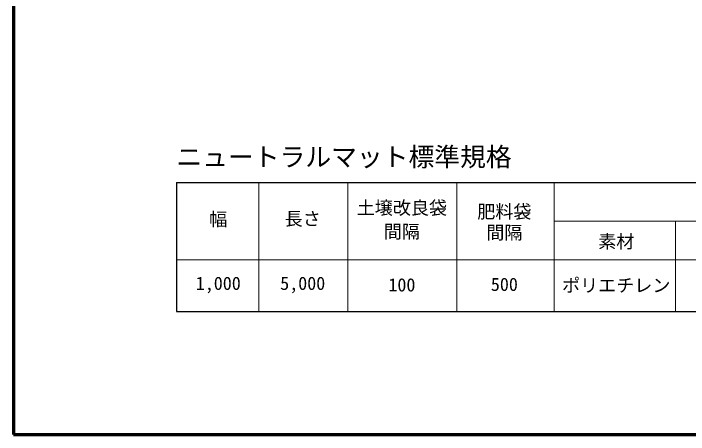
# Model space of a CAD drawing. Units: millimetres, scale not verified. Extents: x 200 to 8200, y 200 to 5825.
# Drawn here: x 200 to 2817, y 200 to 1831 of the extents above; entities that cross this region are included whole.
import ezdxf
from ezdxf.enums import TextEntityAlignment as Align

# ---------------------------------------------------------------- set-up
doc = ezdxf.new("R2010")
doc.units = ezdxf.units.MM
doc.header["$LTSCALE"] = 20
doc.layers.add('C-MTR', color=5, linetype='Continuous')
doc.layers.add('C-MTR-TXT', color=5, linetype='Continuous')
for name, color, linetype, lineweight in [('C-MTR-FRAM', 5, 'Continuous', 25), ('C-MTR-LINE', 5, 'Continuous', 13), ('C-TTL', 2, 'Continuous', 70)]:
    doc.layers.add(name, color=color, linetype=linetype, lineweight=lineweight)
doc.styles.add('ＭＳ ゴシック', font='')
doc.styles.get('ＭＳ ゴシック').set_extended_font_data('MS Gothic')

msp = doc.modelspace()

# ---------------------------------------------------------------- linework, layer by layer
at = {"layer": 'C-MTR-FRAM'}
for p, q in [((831.47, 1176.56), (831.47, 676.56)), ((831.47, 1176.56), (3984.62, 1176.56)), ((831.47, 676.56), (3984.62, 676.56))]:
    msp.add_line(p, q, dxfattribs=at)
at = {"layer": 'C-MTR-LINE'}
for p, q in [((1151.47, 1176.56), (1151.47, 676.56)), ((1496.44, 1176.56), (1496.44, 676.56)), ((1918.56, 1176.56), (1918.56, 676.56)), ((2296.44, 1176.56), (2296.44, 676.56)), ((2296.44, 1026.56), (3984.62, 1026.56)), ((2766.44, 1026.56), (2766.44, 676.56)), ((831.47, 876.56), (3984.62, 876.56))]:
    msp.add_line(p, q, dxfattribs=at)
at = {"layer": 'C-TTL'}
msp.add_lwpolyline([(200, 200), (8200, 200), (8200, 5740), (200, 5740)], close=True, dxfattribs=at)

# ---------------------------------------------------------------- texts
at = {"layer": 'C-MTR', "style": 'ＭＳ ゴシック'}
msp.add_text('ニュートラルマット標準規格', height=73.31, dxfattribs=at).set_placement((831.47, 1216.56), align=Align.BOTTOM_LEFT)
at = {"layer": 'C-MTR-TXT', "style": 'ＭＳ ゴシック'}
for s, p in [('土壌改良袋', (1705.84, 1036.89)), ('肥料袋', (2103.11, 1021.98)), ('幅', (993.94, 992.56)), ('長さ', (1321.29, 994.56)), ('間隔', (1705.84, 944.85)), ('間隔', (2103.11, 941)), ('素材', (2536.92, 906.56)), ('ポリエチレン', (2536.92, 736.56)), ('1,000', (993.94, 744.56)), ('5,000', (1321.29, 744.56)), ('100', (1705.84, 738.56)), ('500', (2103.11, 740.56))]:
    msp.add_text(s, height=51.32, dxfattribs=at).set_placement(p, align=Align.BOTTOM_CENTER)

doc.saveas('drawing.dxf')
